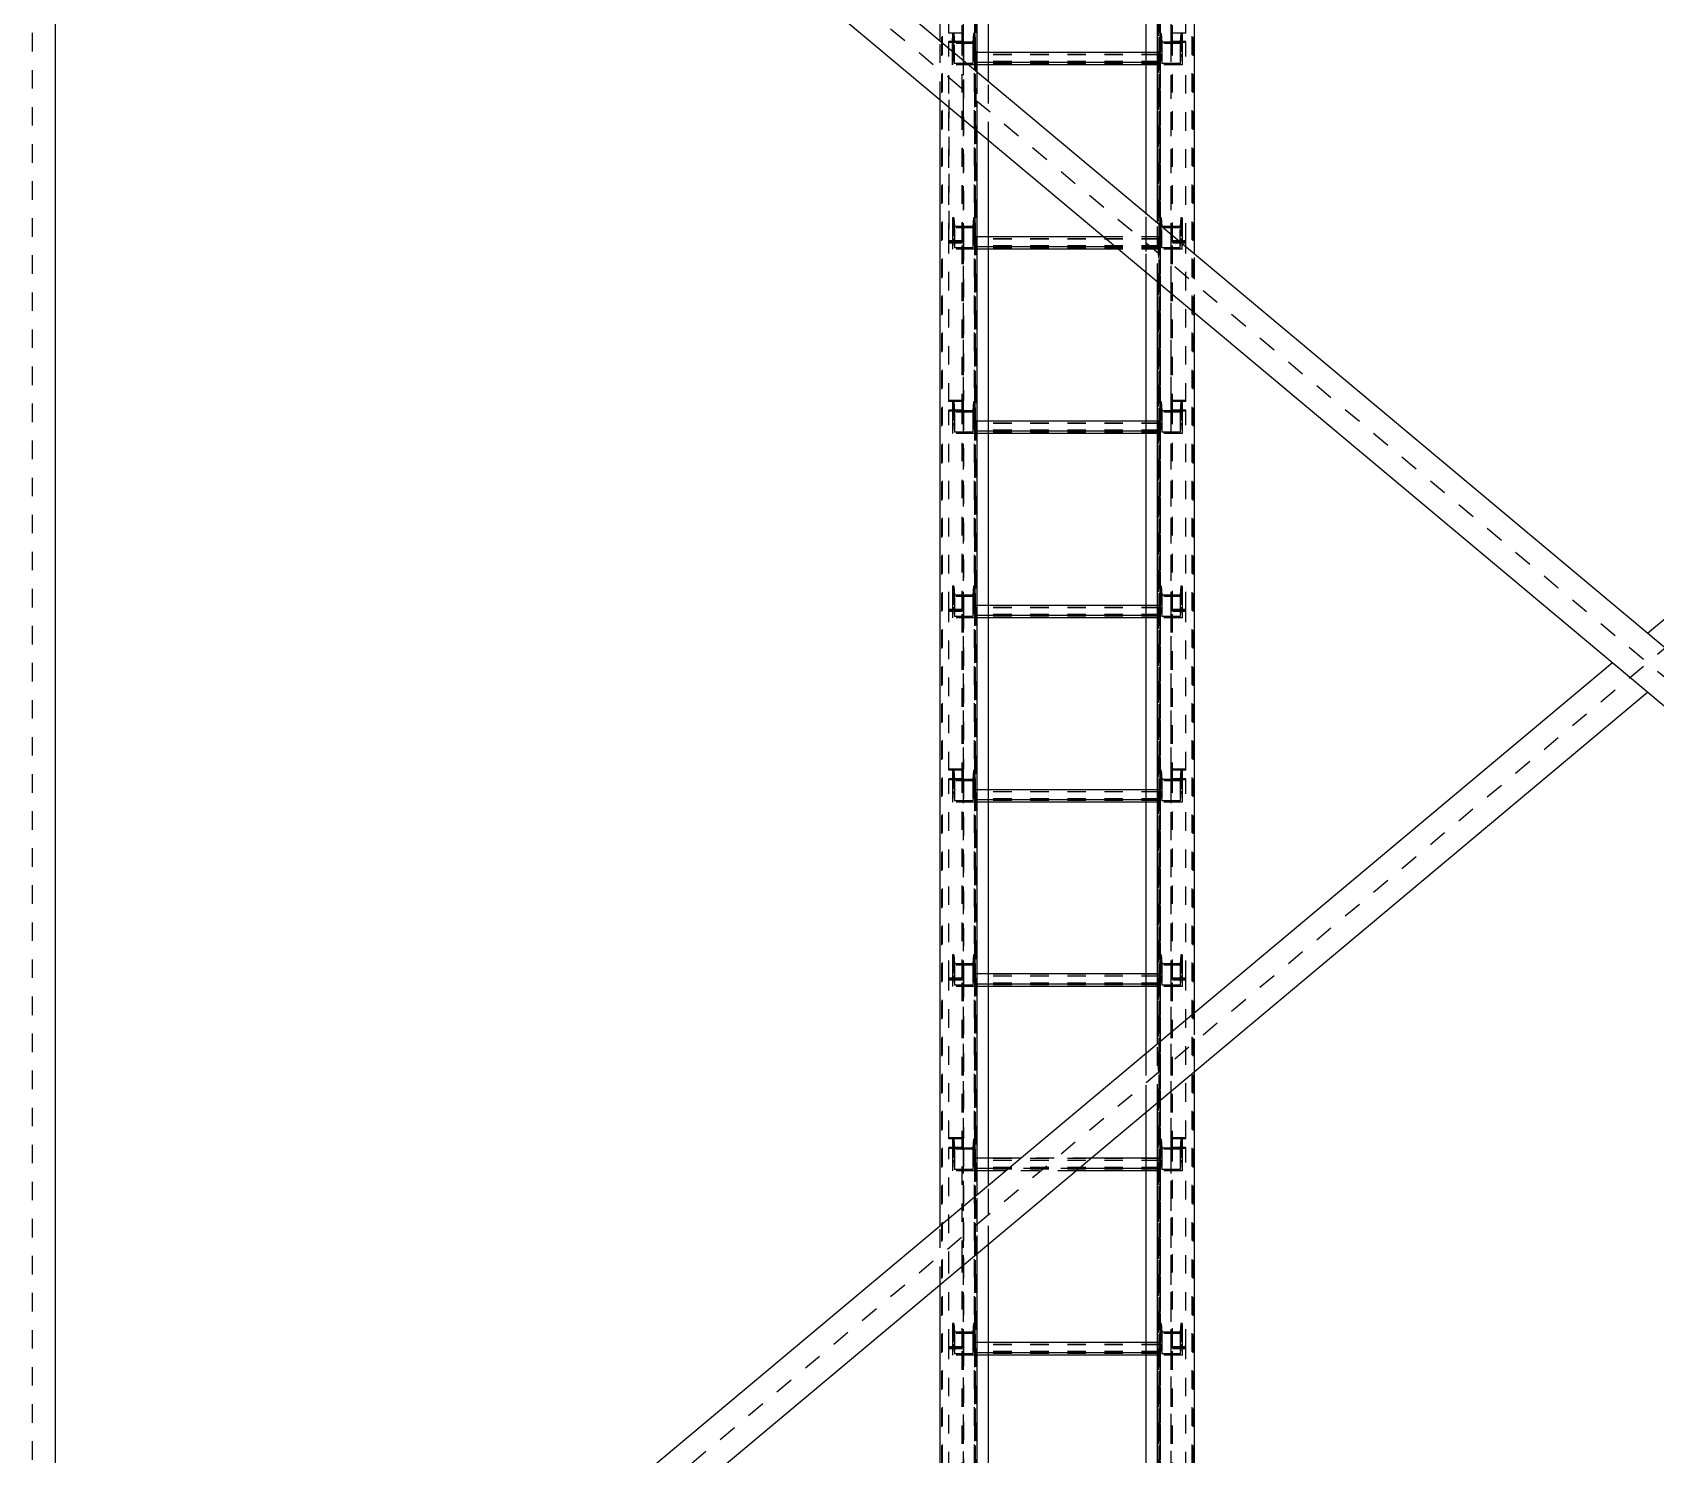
# Model space of a CAD drawing. Header units: millimetres. Extents: x 149919 to 150445, y 136651 to 136866.
# Drawn here: x 150242.78 to 150251.54, y 136795.3 to 136802.98 of the extents above; entities that cross this region are included whole.
import ezdxf

# ---------------------------------------------------------------- set-up
doc = ezdxf.new("R2010")
doc.units = ezdxf.units.MM
doc.header["$LTSCALE"] = 0.25
for name, pattern in [('CENTER', [50.8, 31.75, -6.35, 6.35, -6.35]), ('XKITLINE00', [0]), ('XKITLINE02', [4, 2, -2]), ('XKITLINE03', [6, 3, -1, 1, -1])]:
    doc.linetypes.add(name, pattern=pattern)

# ---------------------------------------------------------------- blocks, each defined once
blk = doc.blocks.new('çatıı')
at = {"color": 1, "linetype": 'XKITLINE03'}
for p, q in [((10599, 14104.66), (10599, 15770.92)), ((10711, 14104.66), (10710.99, 15770.92)), ((10605, 14100.27), (10605, 15740.27)), ((10705, 15740.27), (10705, 14100.27)), ((10599.01, 15255.08), (10599.01, 15147.55)), ((10605.02, 15254.6), (10605.02, 15243.04)), ((10705, 15243.04), (10705, 15254.6)), ((10710.99, 15147.55), (10710.99, 15255.08)), ((10705, 15244.28), (10605.02, 15244.28)), ((10605.02, 15155.13), (10605.02, 15143.57)), ((10705, 15143.57), (10705, 15155.13)), ((10599.01, 15147.55), (10599.01, 15061.93)), ((10705, 15144.81), (10605.02, 15144.81)), ((10710.99, 15061.93), (10710.99, 15147.55)), ((10599.01, 15056.15), (10599.01, 14948.62)), ((10605.02, 15055.67), (10605.02, 15044.11)), ((10705, 15044.11), (10705, 15055.67)), ((10710.99, 14948.62), (10710.99, 15056.15)), ((10705, 15045.35), (10605.02, 15045.35)), ((10605.02, 14956.2), (10605.02, 14944.64)), ((10705, 14944.64), (10705, 14956.2)), ((10599.01, 14948.62), (10599.01, 14863)), ((10710.99, 14863), (10710.99, 14948.62)), ((10705, 14945.88), (10605.02, 14945.88)), ((10599.01, 14857.22), (10599.01, 14749.68)), ((10605.02, 14856.74), (10605.02, 14845.18)), ((10705, 14845.18), (10705, 14856.74)), ((10710.99, 14749.68), (10710.99, 14857.22)), ((10705, 14846.41), (10605.02, 14846.41)), ((10605.02, 14757.27), (10605.02, 14745.71)), ((10705, 14745.71), (10705, 14757.27)), ((10599.01, 14749.68), (10599.01, 14664.07)), ((10705, 14746.95), (10605.02, 14746.95)), ((10710.99, 14664.07), (10710.99, 14749.68)), ((10599.01, 14658.29), (10599.01, 14550.75)), ((10605.02, 14657.8), (10605.02, 14646.24)), ((10705, 14646.24), (10705, 14657.8)), ((10710.99, 14550.75), (10710.99, 14658.29)), ((10705, 14647.48), (10605.02, 14647.48)), ((10605.02, 14558.34), (10605.02, 14546.78)), ((10705, 14546.78), (10705, 14558.34)), ((10599.01, 14550.75), (10599.01, 14465.13)), ((10705, 14548.02), (10605.02, 14548.02)), ((10710.99, 14465.13), (10710.99, 14550.75))]:
    blk.add_line(p, q, dxfattribs=at)
at = {"color": 116, "linetype": 'XKITLINE02', "true_color": 0x136734}
for p, q in [((10587.15, 14108.01), (10587.15, 15752.41)), ((10587.68, 14108.55), (10587.68, 15753.25)), ((10604.92, 14108.55), (10604.92, 15753.25)), ((10605.45, 14108.01), (10605.45, 15752.41)), ((10704.55, 14108.01), (10704.54, 15752.41)), ((10705.08, 14108.55), (10705.07, 15753.25)), ((10722.31, 14108.55), (10722.31, 15753.25)), ((10722.85, 14108.01), (10722.84, 15752.41)), ((10605, 14100.27), (10605, 15742.34)), ((10605.85, 14100.42), (10605.85, 15742.2)), ((10612.5, 14102.25), (10612.5, 15742.25)), ((10704.15, 14100.42), (10704.15, 15742.2)), ((10705, 14100.27), (10705, 15742.34)), ((10606.3, 14153.32), (10606.3, 15706.31)), ((10723.69, 14167.42), (10723.69, 15692.58)), ((10697.5, 14102.34), (10697.5, 15676.38)), ((10704.15, 15668.71), (10704.15, 14100.42)), ((10705, 15669.24), (10705, 14100.27)), ((10591.01, 15260.23), (10591.01, 15346.48)), ((10598.21, 15254.5), (10598.21, 15345.84)), ((10599.01, 15254.5), (10599.01, 15346.48)), ((10710.99, 15254.5), (10710.99, 15346.48)), ((10711.79, 15254.5), (10711.79, 15345.84)), ((10718.99, 15260.23), (10718.99, 15346.48)), ((10586.3, 15224.16), (10586.3, 15255.93)), ((10598.21, 15260.23), (10591.01, 15260.23)), ((10598.21, 15255.6), (10591.01, 15255.6)), ((10591.01, 15147.55), (10591.01, 15255.6)), ((10599.01, 15255.08), (10591.01, 15255.08)), ((10593.7, 15260.07), (10593.02, 15260.07)), ((10593.02, 15260.07), (10593.02, 15254.6)), ((10593.02, 15247.39), (10593.02, 15260.07)), ((10605.02, 15254.6), (10593.02, 15254.6)), ((10593.02, 15243.04), (10593.02, 15254.6)), ((10593.7, 15260.07), (10594.08, 15255.3)), ((10593.7, 15248.51), (10593.7, 15260.07)), ((10603.95, 15255.3), (10594.08, 15255.3)), ((10594.08, 15243.74), (10594.08, 15255.3)), ((10599.01, 15260.29), (10598.21, 15260.29)), ((10598.21, 15148.07), (10598.21, 15260.29)), ((10599.01, 15254.5), (10598.21, 15254.5)), ((10599.01, 15217.53), (10599.01, 15260.29)), ((10604.34, 15260.07), (10603.95, 15255.3)), ((10603.95, 15255.3), (10603.95, 15243.74)), ((10605.02, 15260.07), (10604.34, 15260.07)), ((10604.34, 15260.07), (10604.34, 15248.51)), ((10605.02, 15260.07), (10605.02, 15254.6)), ((10605.02, 15260.07), (10605.02, 15248.51)), ((10605.02, 15254.6), (10605.02, 15243.04)), ((10705, 15260.07), (10705, 15248.51)), ((10705, 15260.07), (10705, 15254.6)), ((10705.68, 15260.07), (10705, 15260.07)), ((10705, 15254.6), (10705, 15243.04)), ((10717, 15254.6), (10705, 15254.6)), ((10705.68, 15260.07), (10705.68, 15248.51)), ((10705.68, 15260.07), (10706.06, 15255.3)), ((10706.06, 15255.3), (10706.06, 15243.74)), ((10715.93, 15255.3), (10706.06, 15255.3)), ((10710.99, 15147.55), (10710.99, 15260.29)), ((10711.79, 15260.29), (10710.99, 15260.29)), ((10718.99, 15255.08), (10710.99, 15255.08)), ((10711.79, 15254.5), (10710.99, 15254.5)), ((10711.79, 15148.07), (10711.79, 15260.29)), ((10718.99, 15260.23), (10711.79, 15260.23)), ((10718.99, 15255.6), (10711.79, 15255.6)), ((10716.32, 15260.07), (10715.93, 15255.3)), ((10715.93, 15255.3), (10715.93, 15243.74)), ((10716.32, 15260.07), (10716.32, 15248.51)), ((10717, 15260.07), (10716.32, 15260.07)), ((10717, 15260.07), (10717, 15248.51)), ((10717, 15260.07), (10717, 15254.6)), ((10717, 15254.6), (10717, 15243.04)), ((10718.99, 15147.55), (10718.99, 15255.6)), ((10593.7, 15248.51), (10593.02, 15248.51)), ((10593.02, 15247.39), (10593.02, 15243.04)), ((10594.08, 15243.74), (10593.7, 15248.51)), ((10604.34, 15248.51), (10603.95, 15243.74)), ((10605.02, 15248.51), (10604.34, 15248.51)), ((10605.02, 15243.04), (10605.02, 15249.75)), ((10612.5, 15249.75), (10605.02, 15249.75)), ((10705, 15249.68), (10605.02, 15249.68)), ((10705, 15248.58), (10605.02, 15248.58)), ((10605.02, 15248.51), (10605.02, 15243.04)), ((10705, 15248.51), (10605.02, 15248.51)), ((10705, 15244.87), (10605.02, 15244.87)), ((10612.5, 15244.28), (10605.02, 15244.28)), ((10705, 15249.75), (10697.5, 15249.75)), ((10705, 15244.28), (10697.5, 15244.28)), ((10705, 15243.04), (10705, 15249.75)), ((10705, 15248.51), (10705, 15243.04)), ((10705.68, 15248.51), (10705, 15248.51)), ((10705.68, 15248.51), (10706.06, 15243.74)), ((10716.32, 15248.51), (10715.93, 15243.74)), ((10717, 15248.51), (10716.32, 15248.51)), ((10717, 15248.51), (10717, 15243.04)), ((10605.02, 15243.04), (10593.02, 15243.04)), ((10603.95, 15243.74), (10594.08, 15243.74)), ((10705, 15243.85), (10605.02, 15243.85)), ((10612.5, 15243.04), (10605.02, 15243.04)), ((10606.3, 15207.41), (10606.3, 15239.19)), ((10705, 15243.04), (10697.5, 15243.04)), ((10717, 15243.04), (10705, 15243.04)), ((10715.93, 15243.74), (10706.06, 15243.74)), ((10612.5, 15202.22), (10612.5, 15234)), ((10591.01, 15224.23), (10591.01, 15148.07)), ((10598.21, 15218.2), (10598.21, 15152.75)), ((10599.01, 15147.55), (10599.01, 15217.53)), ((10593.7, 15160.6), (10593.02, 15160.6)), ((10593.02, 15160.6), (10593.02, 15155.13)), ((10593.02, 15160.6), (10593.02, 15149.04)), ((10593.7, 15160.6), (10594.08, 15155.83)), ((10593.7, 15160.6), (10593.7, 15149.04)), ((10604.34, 15160.6), (10603.95, 15155.83)), ((10605.02, 15160.6), (10604.34, 15160.6)), ((10604.34, 15160.6), (10604.34, 15149.04)), ((10605.02, 15160.6), (10605.02, 15155.13)), ((10605.02, 15160.6), (10605.02, 15149.04)), ((10697.5, 15131.05), (10697.5, 15162.83)), ((10703.69, 15125.86), (10703.69, 15157.64)), ((10705, 15149.04), (10705, 15160.6)), ((10705, 15160.6), (10705, 15156.34)), ((10705.68, 15160.6), (10705, 15160.6)), ((10705.68, 15149.04), (10705.68, 15160.6)), ((10705.68, 15160.6), (10706.06, 15155.83)), ((10716.32, 15160.6), (10715.93, 15155.83)), ((10716.32, 15160.6), (10716.32, 15149.04)), ((10717, 15160.6), (10716.32, 15160.6)), ((10717, 15160.6), (10717, 15149.04)), ((10717, 15160.6), (10717, 15155.13)), ((10598.21, 15148.07), (10591.01, 15148.07)), ((10605.02, 15155.13), (10593.02, 15155.13)), ((10593.02, 15155.13), (10593.02, 15143.57)), ((10593.7, 15149.04), (10593.02, 15149.04)), ((10593.02, 15149.04), (10593.02, 15143.57)), ((10593.7, 15149.04), (10594.08, 15144.27)), ((10603.95, 15155.83), (10594.08, 15155.83)), ((10594.08, 15155.83), (10594.08, 15144.27)), ((10599.01, 15152.75), (10598.21, 15152.75)), ((10603.95, 15155.83), (10603.95, 15144.27)), ((10604.34, 15149.04), (10603.95, 15144.27)), ((10605.02, 15149.04), (10604.34, 15149.04)), ((10605.02, 15155.13), (10605.02, 15143.57)), ((10605.02, 15143.57), (10605.02, 15150.28)), ((10612.5, 15150.28), (10605.02, 15150.28)), ((10705, 15150.21), (10605.02, 15150.21)), ((10705, 15149.11), (10605.02, 15149.11)), ((10605.02, 15149.04), (10605.02, 15143.57)), ((10705, 15149.04), (10605.02, 15149.04)), ((10705, 15150.28), (10674.53, 15150.28)), ((10705, 15143.57), (10705, 15156.34)), ((10717, 15155.13), (10705, 15155.13)), ((10705, 15143.57), (10705, 15150.28)), ((10705, 15143.57), (10705, 15149.04)), ((10705.68, 15149.04), (10705, 15149.04)), ((10706.06, 15144.27), (10705.68, 15149.04)), ((10706.06, 15144.27), (10706.06, 15155.83)), ((10715.93, 15155.83), (10706.06, 15155.83)), ((10711.79, 15152.75), (10710.99, 15152.75)), ((10718.99, 15148.07), (10711.79, 15148.07)), ((10715.93, 15144.27), (10715.93, 15155.83)), ((10715.93, 15144.27), (10716.32, 15149.04)), ((10717, 15149.04), (10716.32, 15149.04)), ((10717, 15155.13), (10717, 15145.3)), ((10717, 15143.57), (10717, 15149.04)), ((10591.01, 15061.3), (10591.01, 15147.55)), ((10599.01, 15147.55), (10591.01, 15147.55)), ((10599.01, 15147.55), (10591.01, 15147.55)), ((10598.21, 15146.91), (10591.01, 15146.91)), ((10605.02, 15143.57), (10593.02, 15143.57)), ((10603.95, 15144.27), (10594.08, 15144.27)), ((10598.21, 15055.57), (10598.21, 15146.91)), ((10599.01, 15141.19), (10598.21, 15141.19)), ((10599.01, 15055.57), (10599.01, 15147.55)), ((10705, 15145.4), (10605.02, 15145.4)), ((10612.5, 15144.81), (10605.02, 15144.81)), ((10705, 15144.38), (10605.02, 15144.38)), ((10612.5, 15143.57), (10605.02, 15143.57)), ((10705, 15144.81), (10681.06, 15144.81)), ((10705, 15143.57), (10682.54, 15143.57)), ((10717, 15143.57), (10705, 15143.57)), ((10715.93, 15144.27), (10706.06, 15144.27)), ((10710.99, 15055.57), (10710.99, 15147.55)), ((10718.99, 15147.55), (10710.99, 15147.55)), ((10718.99, 15147.55), (10710.99, 15147.55)), ((10711.79, 15141.19), (10710.99, 15141.19)), ((10711.79, 15055.57), (10711.79, 15146.91)), ((10718.99, 15146.91), (10711.79, 15146.91)), ((10718.99, 15061.3), (10718.99, 15147.55)), ((10723.69, 15109.11), (10723.69, 15140.89)), ((10599.01, 15061.93), (10591.01, 15061.93)), ((10598.21, 15061.3), (10591.01, 15061.3)), ((10593.7, 15061.14), (10593.02, 15061.14)), ((10593.02, 15061.14), (10593.02, 15055.67)), ((10593.02, 15061.14), (10593.02, 15049.58)), ((10593.7, 15061.14), (10594.08, 15056.36)), ((10593.7, 15061.14), (10593.7, 15049.58)), ((10599.01, 15061.36), (10598.21, 15061.36)), ((10598.21, 14949.14), (10598.21, 15061.36)), ((10599.01, 14948.62), (10599.01, 15061.36)), ((10604.34, 15061.14), (10603.95, 15056.36)), ((10605.02, 15061.14), (10604.34, 15061.14)), ((10604.34, 15061.14), (10604.34, 15049.58)), ((10605.02, 15061.14), (10605.02, 15055.67)), ((10605.02, 15061.14), (10605.02, 15049.58)), ((10705, 15061.14), (10705, 15049.58)), ((10705, 15061.14), (10705, 15055.67)), ((10705.68, 15061.14), (10705, 15061.14)), ((10705.68, 15061.14), (10705.68, 15049.58)), ((10705.68, 15061.14), (10706.06, 15056.36)), ((10718.99, 15061.93), (10710.99, 15061.93)), ((10710.99, 14948.62), (10710.99, 15061.36)), ((10711.79, 15061.36), (10710.99, 15061.36)), ((10711.79, 14949.14), (10711.79, 15061.36)), ((10718.99, 15061.3), (10711.79, 15061.3)), ((10716.32, 15061.14), (10715.93, 15056.36)), ((10716.32, 15061.14), (10716.32, 15049.58)), ((10717, 15061.14), (10716.32, 15061.14)), ((10717, 15061.14), (10717, 15049.58)), ((10717, 15061.14), (10717, 15055.67)), ((10598.21, 15056.67), (10591.01, 15056.67)), ((10591.01, 14948.62), (10591.01, 15056.67)), ((10599.01, 15056.15), (10591.01, 15056.15)), ((10605.02, 15055.67), (10593.02, 15055.67)), ((10593.02, 15055.67), (10593.02, 15044.11)), ((10603.95, 15056.36), (10594.08, 15056.36)), ((10594.08, 15056.36), (10594.08, 15044.8)), ((10599.01, 15055.57), (10598.21, 15055.57)), ((10603.95, 15056.36), (10603.95, 15044.8)), ((10605.02, 15055.67), (10605.02, 15044.11)), ((10705, 15055.67), (10705, 15044.11)), ((10717, 15055.67), (10705, 15055.67)), ((10706.06, 15056.36), (10706.06, 15044.8)), ((10715.93, 15056.36), (10706.06, 15056.36)), ((10718.99, 15056.15), (10710.99, 15056.15)), ((10711.79, 15055.57), (10710.99, 15055.57)), ((10718.99, 15056.67), (10711.79, 15056.67)), ((10715.93, 15056.36), (10715.93, 15044.8)), ((10717, 15055.67), (10717, 15044.11)), ((10718.99, 14948.62), (10718.99, 15056.67)), ((10593.7, 15049.58), (10593.02, 15049.58)), ((10593.02, 15049.58), (10593.02, 15044.11)), ((10605.02, 15044.11), (10593.02, 15044.11)), ((10593.7, 15049.58), (10594.08, 15044.8)), ((10603.95, 15044.8), (10594.08, 15044.8)), ((10604.34, 15049.58), (10603.95, 15044.8)), ((10605.02, 15049.58), (10604.34, 15049.58)), ((10605.02, 15044.11), (10605.02, 15050.82)), ((10612.5, 15050.82), (10605.02, 15050.82)), ((10705, 15050.75), (10605.02, 15050.75)), ((10705, 15049.65), (10605.02, 15049.65)), ((10605.02, 15049.58), (10605.02, 15044.11)), ((10705, 15049.58), (10605.02, 15049.58)), ((10705, 15045.93), (10605.02, 15045.93)), ((10612.5, 15045.35), (10605.02, 15045.35)), ((10705, 15044.91), (10605.02, 15044.91)), ((10612.5, 15044.11), (10605.02, 15044.11)), ((10705, 15050.82), (10697.5, 15050.82)), ((10705, 15045.35), (10697.5, 15045.35)), ((10705, 15044.11), (10697.5, 15044.11)), ((10705, 15044.11), (10705, 15050.82)), ((10705, 15049.58), (10705, 15044.11)), ((10705.68, 15049.58), (10705, 15049.58)), ((10717, 15044.11), (10705, 15044.11)), ((10705.68, 15049.58), (10706.06, 15044.8)), ((10715.93, 15044.8), (10706.06, 15044.8)), ((10716.32, 15049.58), (10715.93, 15044.8)), ((10717, 15049.58), (10716.32, 15049.58)), ((10717, 15049.58), (10717, 15044.11)), ((10593.7, 14961.67), (10593.02, 14961.67)), ((10593.02, 14961.67), (10593.02, 14956.2)), ((10593.02, 14961.67), (10593.02, 14950.11)), ((10605.02, 14956.2), (10593.02, 14956.2)), ((10593.02, 14956.2), (10593.02, 14944.64)), ((10593.7, 14961.67), (10594.08, 14956.9)), ((10593.7, 14961.67), (10593.7, 14950.11)), ((10603.95, 14956.9), (10594.08, 14956.9)), ((10594.08, 14956.9), (10594.08, 14945.34)), ((10604.34, 14961.67), (10603.95, 14956.9)), ((10603.95, 14956.9), (10603.95, 14945.34)), ((10605.02, 14961.67), (10604.34, 14961.67)), ((10604.34, 14961.67), (10604.34, 14950.11)), ((10605.02, 14961.67), (10605.02, 14956.2)), ((10605.02, 14961.67), (10605.02, 14950.11)), ((10605.02, 14956.2), (10605.02, 14944.64)), ((10705, 14961.67), (10705, 14950.11)), ((10705, 14961.67), (10705, 14956.2)), ((10705.68, 14961.67), (10705, 14961.67)), ((10705, 14956.2), (10705, 14944.64)), ((10717, 14956.2), (10705, 14956.2)), ((10705.68, 14961.67), (10705.68, 14950.11)), ((10705.68, 14961.67), (10706.06, 14956.9)), ((10706.06, 14956.9), (10706.06, 14945.34)), ((10715.93, 14956.9), (10706.06, 14956.9)), ((10716.32, 14961.67), (10715.93, 14956.9)), ((10715.93, 14956.9), (10715.93, 14945.34)), ((10716.32, 14961.67), (10716.32, 14950.11)), ((10717, 14961.67), (10716.32, 14961.67)), ((10717, 14961.67), (10717, 14950.11)), ((10717, 14961.67), (10717, 14956.2)), ((10717, 14956.2), (10717, 14944.64)), ((10598.21, 14949.14), (10591.01, 14949.14)), ((10591.01, 14862.36), (10591.01, 14948.62)), ((10599.01, 14948.62), (10591.01, 14948.62)), ((10599.01, 14948.62), (10591.01, 14948.62)), ((10598.21, 14947.98), (10591.01, 14947.98)), ((10593.7, 14950.11), (10593.02, 14950.11)), ((10593.02, 14950.11), (10593.02, 14944.64)), ((10593.7, 14950.11), (10594.08, 14945.34)), ((10599.01, 14953.82), (10598.21, 14953.82)), ((10598.21, 14856.64), (10598.21, 14947.98)), ((10599.01, 14856.64), (10599.01, 14948.62)), ((10604.34, 14950.11), (10603.95, 14945.34)), ((10605.02, 14950.11), (10604.34, 14950.11)), ((10605.02, 14944.64), (10605.02, 14951.35)), ((10612.5, 14951.35), (10605.02, 14951.35)), ((10705, 14951.28), (10605.02, 14951.28)), ((10705, 14950.18), (10605.02, 14950.18)), ((10605.02, 14950.11), (10605.02, 14944.64)), ((10705, 14950.11), (10605.02, 14950.11)), ((10705, 14946.47), (10605.02, 14946.47)), ((10705, 14951.35), (10697.5, 14951.35)), ((10705, 14944.64), (10705, 14951.35)), ((10705, 14950.11), (10705, 14944.64)), ((10705.68, 14950.11), (10705, 14950.11)), ((10705.68, 14950.11), (10706.06, 14945.34)), ((10711.79, 14953.82), (10710.99, 14953.82)), ((10718.99, 14948.62), (10710.99, 14948.62)), ((10710.99, 14856.64), (10710.99, 14948.62)), ((10718.99, 14948.62), (10710.99, 14948.62)), ((10718.99, 14949.14), (10711.79, 14949.14)), ((10711.79, 14856.64), (10711.79, 14947.98)), ((10718.99, 14947.98), (10711.79, 14947.98)), ((10716.32, 14950.11), (10715.93, 14945.34)), ((10717, 14950.11), (10716.32, 14950.11)), ((10717, 14950.11), (10717, 14944.64)), ((10718.99, 14862.36), (10718.99, 14948.62)), ((10605.02, 14944.64), (10593.02, 14944.64)), ((10603.95, 14945.34), (10594.08, 14945.34)), ((10599.01, 14942.26), (10598.21, 14942.26)), ((10612.5, 14945.88), (10605.02, 14945.88)), ((10705, 14945.45), (10605.02, 14945.45)), ((10612.5, 14944.64), (10605.02, 14944.64)), ((10705, 14945.88), (10697.5, 14945.88)), ((10705, 14944.64), (10697.5, 14944.64)), ((10717, 14944.64), (10705, 14944.64)), ((10715.93, 14945.34), (10706.06, 14945.34)), ((10711.79, 14942.26), (10710.99, 14942.26)), ((10599.01, 14863), (10591.01, 14863)), ((10598.21, 14862.36), (10591.01, 14862.36)), ((10593.7, 14862.21), (10593.02, 14862.21)), ((10593.02, 14862.21), (10593.02, 14856.74)), ((10593.02, 14862.21), (10593.02, 14850.65)), ((10593.7, 14862.21), (10594.08, 14857.43)), ((10593.7, 14862.21), (10593.7, 14850.65)), ((10599.01, 14862.42), (10598.21, 14862.42)), ((10598.21, 14750.2), (10598.21, 14862.42)), ((10599.01, 14749.68), (10599.01, 14862.42)), ((10604.34, 14862.21), (10603.95, 14857.43)), ((10605.02, 14862.21), (10604.34, 14862.21)), ((10604.34, 14862.21), (10604.34, 14850.65)), ((10605.02, 14862.21), (10605.02, 14856.74)), ((10605.02, 14862.21), (10605.02, 14850.65)), ((10705, 14862.21), (10705, 14850.65)), ((10705, 14862.21), (10705, 14856.74)), ((10705.68, 14862.21), (10705, 14862.21)), ((10705.68, 14862.21), (10705.68, 14850.65)), ((10705.68, 14862.21), (10706.06, 14857.43)), ((10718.99, 14863), (10710.99, 14863)), ((10710.99, 14749.68), (10710.99, 14862.42)), ((10711.79, 14862.42), (10710.99, 14862.42)), ((10711.79, 14750.2), (10711.79, 14862.42)), ((10718.99, 14862.36), (10711.79, 14862.36)), ((10716.32, 14862.21), (10715.93, 14857.43)), ((10716.32, 14862.21), (10716.32, 14850.65)), ((10717, 14862.21), (10716.32, 14862.21)), ((10717, 14862.21), (10717, 14850.65)), ((10717, 14862.21), (10717, 14856.74)), ((10598.21, 14857.74), (10591.01, 14857.74)), ((10591.01, 14749.68), (10591.01, 14857.74)), ((10599.01, 14857.22), (10591.01, 14857.22)), ((10605.02, 14856.74), (10593.02, 14856.74)), ((10593.02, 14856.74), (10593.02, 14845.18)), ((10593.7, 14850.65), (10593.02, 14850.65)), ((10593.02, 14850.65), (10593.02, 14845.18)), ((10593.7, 14850.65), (10594.08, 14845.87)), ((10603.95, 14857.43), (10594.08, 14857.43)), ((10594.08, 14857.43), (10594.08, 14845.87)), ((10599.01, 14856.64), (10598.21, 14856.64)), ((10603.95, 14857.43), (10603.95, 14845.87)), ((10604.34, 14850.65), (10603.95, 14845.87)), ((10605.02, 14850.65), (10604.34, 14850.65)), ((10605.02, 14856.74), (10605.02, 14845.18)), ((10605.02, 14845.18), (10605.02, 14851.88)), ((10612.5, 14851.88), (10605.02, 14851.88)), ((10705, 14851.81), (10605.02, 14851.81)), ((10705, 14850.72), (10605.02, 14850.72)), ((10605.02, 14850.65), (10605.02, 14845.18)), ((10705, 14850.65), (10605.02, 14850.65)), ((10705, 14851.88), (10697.5, 14851.88)), ((10705, 14856.74), (10705, 14845.18)), ((10717, 14856.74), (10705, 14856.74)), ((10705, 14845.18), (10705, 14851.88)), ((10705, 14850.65), (10705, 14845.18)), ((10705.68, 14850.65), (10705, 14850.65)), ((10705.68, 14850.65), (10706.06, 14845.87)), ((10706.06, 14857.43), (10706.06, 14845.87)), ((10715.93, 14857.43), (10706.06, 14857.43)), ((10718.99, 14857.22), (10710.99, 14857.22)), ((10711.79, 14856.64), (10710.99, 14856.64)), ((10718.99, 14857.74), (10711.79, 14857.74)), ((10715.93, 14857.43), (10715.93, 14845.87)), ((10716.32, 14850.65), (10715.93, 14845.87)), ((10717, 14850.65), (10716.32, 14850.65)), ((10717, 14856.74), (10717, 14845.18)), ((10717, 14850.65), (10717, 14845.18)), ((10718.99, 14749.68), (10718.99, 14857.74)), ((10605.02, 14845.18), (10593.02, 14845.18)), ((10603.95, 14845.87), (10594.08, 14845.87)), ((10705, 14847), (10605.02, 14847)), ((10612.5, 14846.41), (10605.02, 14846.41)), ((10705, 14845.98), (10605.02, 14845.98)), ((10612.5, 14845.18), (10605.02, 14845.18)), ((10705, 14846.41), (10697.5, 14846.41)), ((10705, 14845.18), (10697.5, 14845.18)), ((10717, 14845.18), (10705, 14845.18)), ((10715.93, 14845.87), (10706.06, 14845.87)), ((10593.7, 14762.74), (10593.02, 14762.74)), ((10593.02, 14762.74), (10593.02, 14757.27)), ((10593.02, 14762.74), (10593.02, 14751.18)), ((10593.7, 14762.74), (10594.08, 14757.97)), ((10593.7, 14762.74), (10593.7, 14751.18)), ((10604.34, 14762.74), (10603.95, 14757.97)), ((10605.02, 14762.74), (10604.34, 14762.74)), ((10604.34, 14762.74), (10604.34, 14751.18)), ((10605.02, 14762.74), (10605.02, 14757.27)), ((10605.02, 14762.74), (10605.02, 14751.18)), ((10705, 14762.74), (10705, 14751.18)), ((10705, 14762.74), (10705, 14757.27)), ((10705.68, 14762.74), (10705, 14762.74)), ((10705.68, 14762.74), (10705.68, 14751.18)), ((10705.68, 14762.74), (10706.06, 14757.97)), ((10716.32, 14762.74), (10715.93, 14757.97)), ((10716.32, 14762.74), (10716.32, 14751.18)), ((10717, 14762.74), (10716.32, 14762.74)), ((10717, 14762.74), (10717, 14751.18)), ((10717, 14762.74), (10717, 14757.27)), ((10605.02, 14757.27), (10593.02, 14757.27)), ((10593.02, 14757.27), (10593.02, 14745.71)), ((10603.95, 14757.97), (10594.08, 14757.97)), ((10594.08, 14757.97), (10594.08, 14746.41)), ((10599.01, 14754.89), (10598.21, 14754.89)), ((10603.95, 14757.97), (10603.95, 14746.41)), ((10605.02, 14757.27), (10605.02, 14745.71)), ((10705, 14757.27), (10705, 14745.71)), ((10717, 14757.27), (10705, 14757.27)), ((10706.06, 14757.97), (10706.06, 14746.41)), ((10715.93, 14757.97), (10706.06, 14757.97)), ((10711.79, 14754.89), (10710.99, 14754.89)), ((10715.93, 14757.97), (10715.93, 14746.41)), ((10717, 14757.27), (10717, 14745.71)), ((10598.21, 14750.2), (10591.01, 14750.2)), ((10599.01, 14749.68), (10591.01, 14749.68)), ((10591.01, 14663.43), (10591.01, 14749.68)), ((10599.01, 14749.68), (10591.01, 14749.68)), ((10598.21, 14749.05), (10591.01, 14749.05)), ((10593.7, 14751.18), (10593.02, 14751.18)), ((10593.02, 14751.18), (10593.02, 14745.71)), ((10605.02, 14745.71), (10593.02, 14745.71)), ((10593.7, 14751.18), (10594.08, 14746.41)), ((10603.95, 14746.41), (10594.08, 14746.41)), ((10598.21, 14657.71), (10598.21, 14749.05)), ((10599.01, 14657.71), (10599.01, 14749.68)), ((10604.34, 14751.18), (10603.95, 14746.41)), ((10605.02, 14751.18), (10604.34, 14751.18)), ((10605.02, 14745.71), (10605.02, 14752.42)), ((10612.5, 14752.42), (10605.02, 14752.42)), ((10705, 14752.35), (10605.02, 14752.35)), ((10705, 14751.25), (10605.02, 14751.25)), ((10605.02, 14751.18), (10605.02, 14745.71)), ((10705, 14751.18), (10605.02, 14751.18)), ((10705, 14747.53), (10605.02, 14747.53)), ((10612.5, 14746.95), (10605.02, 14746.95)), ((10705, 14746.52), (10605.02, 14746.52)), ((10612.5, 14745.71), (10605.02, 14745.71)), ((10705, 14752.42), (10697.5, 14752.42)), ((10705, 14746.95), (10697.5, 14746.95)), ((10705, 14745.71), (10697.5, 14745.71)), ((10705, 14745.71), (10705, 14752.42)), ((10705, 14751.18), (10705, 14745.71)), ((10705.68, 14751.18), (10705, 14751.18)), ((10717, 14745.71), (10705, 14745.71)), ((10705.68, 14751.18), (10706.06, 14746.41)), ((10715.93, 14746.41), (10706.06, 14746.41)), ((10710.99, 14657.71), (10710.99, 14749.68)), ((10718.99, 14749.68), (10710.99, 14749.68)), ((10718.99, 14749.68), (10710.99, 14749.68)), ((10718.99, 14750.2), (10711.79, 14750.2)), ((10711.79, 14657.71), (10711.79, 14749.05)), ((10718.99, 14749.05), (10711.79, 14749.05)), ((10716.32, 14751.18), (10715.93, 14746.41)), ((10717, 14751.18), (10716.32, 14751.18)), ((10717, 14751.18), (10717, 14745.71)), ((10718.99, 14663.43), (10718.99, 14749.68)), ((10599.01, 14743.32), (10598.21, 14743.32)), ((10711.79, 14743.32), (10710.99, 14743.32)), ((10723.69, 14699.66), (10723.69, 14731.44)), ((10703.69, 14682.91), (10703.69, 14714.69)), ((10697.5, 14677.72), (10697.5, 14709.5)), ((10599.01, 14664.07), (10591.01, 14664.07)), ((10598.21, 14663.43), (10591.01, 14663.43)), ((10598.21, 14658.81), (10591.01, 14658.81)), ((10591.01, 14592.57), (10591.01, 14658.81)), ((10599.01, 14658.29), (10591.01, 14658.29)), ((10593.7, 14663.27), (10593.02, 14663.27)), ((10593.02, 14663.27), (10593.02, 14657.8)), ((10593.02, 14663.27), (10593.02, 14651.71)), ((10605.02, 14657.8), (10593.02, 14657.8)), ((10593.02, 14657.8), (10593.02, 14646.24)), ((10593.7, 14663.27), (10594.08, 14658.5)), ((10593.7, 14663.27), (10593.7, 14651.71)), ((10603.95, 14658.5), (10594.08, 14658.5)), ((10594.08, 14658.5), (10594.08, 14646.94)), ((10599.01, 14663.49), (10598.21, 14663.49)), ((10598.21, 14598.6), (10598.21, 14663.49)), ((10599.01, 14657.71), (10598.21, 14657.71)), ((10599.01, 14550.75), (10599.01, 14663.49)), ((10604.34, 14663.27), (10603.95, 14658.5)), ((10603.95, 14658.5), (10603.95, 14646.94)), ((10605.02, 14663.27), (10604.34, 14663.27)), ((10604.34, 14663.27), (10604.34, 14651.71)), ((10605.02, 14663.27), (10605.02, 14657.8)), ((10605.02, 14663.27), (10605.02, 14651.71)), ((10605.02, 14657.8), (10605.02, 14646.24)), ((10705, 14663.27), (10705, 14651.71)), ((10705, 14663.27), (10705, 14657.8)), ((10705.68, 14663.27), (10705, 14663.27)), ((10705, 14657.8), (10705, 14646.24)), ((10717, 14657.8), (10705, 14657.8)), ((10705.68, 14663.27), (10705.68, 14651.71)), ((10705.68, 14663.27), (10706.06, 14658.5)), ((10706.06, 14658.5), (10706.06, 14646.94)), ((10715.93, 14658.5), (10706.06, 14658.5)), ((10718.99, 14664.07), (10710.99, 14664.07)), ((10710.99, 14550.75), (10710.99, 14663.49)), ((10711.79, 14663.49), (10710.99, 14663.49)), ((10718.99, 14658.29), (10710.99, 14658.29)), ((10711.79, 14657.71), (10710.99, 14657.71)), ((10711.79, 14551.27), (10711.79, 14663.49)), ((10718.99, 14663.43), (10711.79, 14663.43)), ((10718.99, 14658.81), (10711.79, 14658.81)), ((10716.32, 14663.27), (10715.93, 14658.5)), ((10715.93, 14658.5), (10715.93, 14646.94)), ((10716.32, 14663.27), (10716.32, 14651.71)), ((10717, 14663.27), (10716.32, 14663.27)), ((10717, 14663.27), (10717, 14651.71)), ((10717, 14663.27), (10717, 14657.8)), ((10717, 14657.8), (10717, 14646.24)), ((10718.99, 14550.75), (10718.99, 14658.81)), ((10593.7, 14651.71), (10593.02, 14651.71)), ((10593.02, 14651.71), (10593.02, 14646.24)), ((10593.7, 14651.71), (10594.08, 14646.94)), ((10604.34, 14651.71), (10603.95, 14646.94)), ((10605.02, 14651.71), (10604.34, 14651.71)), ((10605.02, 14646.24), (10605.02, 14652.95)), ((10612.5, 14652.95), (10605.02, 14652.95)), ((10705, 14652.88), (10605.02, 14652.88)), ((10705, 14651.78), (10605.02, 14651.78)), ((10705, 14651.71), (10605.02, 14651.71)), ((10605.02, 14651.71), (10605.02, 14646.24)), ((10667.91, 14652.95), (10629.96, 14652.95)), ((10705, 14652.95), (10697.5, 14652.95)), ((10705, 14646.24), (10705, 14652.95)), ((10705, 14651.71), (10705, 14646.24)), ((10705.68, 14651.71), (10705, 14651.71)), ((10705.68, 14651.71), (10706.06, 14646.94)), ((10716.32, 14651.71), (10715.93, 14646.94)), ((10717, 14651.71), (10716.32, 14651.71)), ((10717, 14651.71), (10717, 14646.24)), ((10605.02, 14646.24), (10593.02, 14646.24)), ((10603.95, 14646.94), (10594.08, 14646.94)), ((10705, 14648.07), (10605.02, 14648.07)), ((10612.5, 14647.48), (10605.02, 14647.48)), ((10705, 14647.05), (10605.02, 14647.05)), ((10612.5, 14646.24), (10605.02, 14646.24)), ((10659.9, 14646.24), (10621.95, 14646.24)), ((10661.38, 14647.48), (10623.43, 14647.48)), ((10705, 14647.48), (10697.5, 14647.48)), ((10705, 14646.24), (10697.5, 14646.24)), ((10717, 14646.24), (10705, 14646.24)), ((10715.93, 14646.94), (10706.06, 14646.94)), ((10606.3, 14601.36), (10606.3, 14633.14)), ((10612.5, 14606.55), (10612.5, 14638.33)), ((10586.3, 14584.62), (10586.3, 14616.39)), ((10598.21, 14551.27), (10598.21, 14598.6)), ((10599.01, 14599.27), (10599.01, 14550.75)), ((10591.01, 14550.75), (10591.01, 14592.57)), ((10593.7, 14563.81), (10593.02, 14563.81)), ((10593.02, 14563.81), (10593.02, 14558.34)), ((10593.02, 14563.81), (10593.02, 14552.25)), ((10593.7, 14563.81), (10594.08, 14559.03)), ((10593.7, 14563.81), (10593.7, 14552.25)), ((10604.34, 14563.81), (10603.95, 14559.03)), ((10605.02, 14563.81), (10604.34, 14563.81)), ((10604.34, 14563.81), (10604.34, 14552.25)), ((10605.02, 14563.81), (10605.02, 14558.34)), ((10605.02, 14563.81), (10605.02, 14552.25)), ((10705, 14563.81), (10705, 14552.25)), ((10705, 14563.81), (10705, 14558.34)), ((10705.68, 14563.81), (10705, 14563.81)), ((10705.68, 14563.81), (10705.68, 14552.25)), ((10705.68, 14563.81), (10706.06, 14559.03)), ((10716.32, 14563.81), (10715.93, 14559.03)), ((10716.32, 14563.81), (10716.32, 14552.25)), ((10717, 14563.81), (10716.32, 14563.81)), ((10717, 14563.81), (10717, 14552.25)), ((10717, 14563.81), (10717, 14558.34)), ((10605.02, 14558.34), (10593.02, 14558.34)), ((10593.02, 14558.34), (10593.02, 14546.78)), ((10593.7, 14552.25), (10593.02, 14552.25)), ((10593.02, 14552.25), (10593.02, 14546.78)), ((10593.7, 14552.25), (10594.08, 14547.47)), ((10603.95, 14559.03), (10594.08, 14559.03)), ((10594.08, 14559.03), (10594.08, 14547.47)), ((10599.01, 14555.96), (10598.21, 14555.96)), ((10603.95, 14559.03), (10603.95, 14547.47)), ((10604.34, 14552.25), (10603.95, 14547.47)), ((10605.02, 14552.25), (10604.34, 14552.25)), ((10605.02, 14558.34), (10605.02, 14546.78)), ((10605.02, 14546.78), (10605.02, 14553.49)), ((10612.5, 14553.49), (10605.02, 14553.49)), ((10705, 14553.42), (10605.02, 14553.42)), ((10705, 14552.32), (10605.02, 14552.32)), ((10605.02, 14552.25), (10605.02, 14546.78)), ((10705, 14552.25), (10605.02, 14552.25)), ((10705, 14553.49), (10697.5, 14553.49)), ((10705, 14558.34), (10705, 14546.78)), ((10717, 14558.34), (10705, 14558.34)), ((10705, 14546.78), (10705, 14553.49)), ((10705, 14552.25), (10705, 14546.78)), ((10705.68, 14552.25), (10705, 14552.25)), ((10705.68, 14552.25), (10706.06, 14547.47)), ((10706.06, 14559.03), (10706.06, 14547.47)), ((10715.93, 14559.03), (10706.06, 14559.03)), ((10711.79, 14555.96), (10710.99, 14555.96)), ((10715.93, 14559.03), (10715.93, 14547.47)), ((10716.32, 14552.25), (10715.93, 14547.47)), ((10717, 14552.25), (10716.32, 14552.25)), ((10717, 14558.34), (10717, 14546.78)), ((10717, 14552.25), (10717, 14546.78)), ((10598.21, 14551.27), (10591.01, 14551.27)), ((10599.01, 14550.75), (10591.01, 14550.75)), ((10591.01, 14464.5), (10591.01, 14550.75)), ((10599.01, 14550.75), (10591.01, 14550.75)), ((10598.21, 14550.12), (10591.01, 14550.12)), ((10605.02, 14546.78), (10593.02, 14546.78)), ((10603.95, 14547.47), (10594.08, 14547.47)), ((10598.21, 14458.78), (10598.21, 14550.12)), ((10599.01, 14544.39), (10598.21, 14544.39)), ((10599.01, 14458.78), (10599.01, 14550.75)), ((10705, 14548.6), (10605.02, 14548.6)), ((10612.5, 14548.02), (10605.02, 14548.02)), ((10705, 14547.58), (10605.02, 14547.58)), ((10612.5, 14546.78), (10605.02, 14546.78)), ((10705, 14548.02), (10697.5, 14548.02)), ((10705, 14546.78), (10697.5, 14546.78)), ((10717, 14546.78), (10705, 14546.78)), ((10715.93, 14547.47), (10706.06, 14547.47)), ((10710.99, 14458.78), (10710.99, 14550.75)), ((10718.99, 14550.75), (10710.99, 14550.75)), ((10718.99, 14550.75), (10710.99, 14550.75)), ((10711.79, 14544.39), (10710.99, 14544.39)), ((10718.99, 14551.27), (10711.79, 14551.27)), ((10711.79, 14458.78), (10711.79, 14550.12)), ((10718.99, 14550.12), (10711.79, 14550.12)), ((10718.99, 14464.5), (10718.99, 14550.75))]:
    blk.add_line(p, q, dxfattribs=at)
at = {"color": 8, "linetype": 'CENTER'}
for p, q in [((11840, 15650.27), (10096.38, 14190.28)), ((11840, 14190.27), (10096.38, 15650.27)), ((10096.38, 14190.27), (10096.38, 15650.27))]:
    blk.add_line(p, q, dxfattribs=at)
at = {"color": 8, "linetype": 'XKITLINE00'}
for p, q in [((11763.8, 14269.97), (10139.58, 15629.99)), ((11763.8, 14238.19), (10108.23, 15624.47)), ((10108.56, 15624.19), (10108.56, 14216.36)), ((11763.8, 15602.36), (10968.19, 14936.16)), ((10949.21, 14920.27), (10108.22, 14216.08)), ((10968.19, 14904.39), (10139.6, 14210.57))]:
    blk.add_line(p, q, dxfattribs=at)
at = {"color": 7, "linetype": 'XKITLINE00'}
for p, q in [((10586.3, 15255.93), (10586.3, 15629.97)), ((10606.3, 15239.19), (10606.3, 15629.97)), ((10612.5, 15234), (10612.5, 15629.97)), ((10697.5, 15162.83), (10697.5, 15629.97)), ((10703.69, 15157.64), (10703.69, 15629.97)), ((10723.69, 15140.89), (10723.69, 15629.97)), ((10697.5, 15249.75), (10612.5, 15249.75)), ((10697.5, 15244.28), (10612.5, 15244.28)), ((10697.5, 15243.04), (10612.5, 15243.04)), ((10586.3, 14616.39), (10586.3, 15224.16)), ((10606.3, 14633.14), (10606.3, 15207.41)), ((10612.5, 14638.33), (10612.5, 15202.22)), ((10674.53, 15150.28), (10612.5, 15150.28)), ((10681.06, 15144.81), (10612.5, 15144.81)), ((10682.54, 15143.57), (10612.5, 15143.57)), ((10697.5, 14709.5), (10697.5, 15131.05)), ((10703.69, 14714.69), (10703.69, 15125.86)), ((10723.69, 14731.44), (10723.69, 15109.11)), ((10697.5, 15050.82), (10612.5, 15050.82)), ((10697.5, 15045.35), (10612.5, 15045.35)), ((10697.5, 15044.11), (10612.5, 15044.11)), ((10697.5, 14951.35), (10612.5, 14951.35)), ((10697.5, 14945.88), (10612.5, 14945.88)), ((10697.5, 14944.64), (10612.5, 14944.64)), ((10697.5, 14851.88), (10612.5, 14851.88)), ((10697.5, 14846.41), (10612.5, 14846.41)), ((10697.5, 14845.18), (10612.5, 14845.18)), ((10697.5, 14752.42), (10612.5, 14752.42)), ((10697.5, 14746.95), (10612.5, 14746.95)), ((10697.5, 14745.71), (10612.5, 14745.71)), ((10723.69, 14210.57), (10723.69, 14699.66)), ((10697.5, 14210.57), (10697.5, 14677.72)), ((10703.69, 14210.57), (10703.69, 14682.91)), ((10629.96, 14652.95), (10612.5, 14652.95)), ((10697.5, 14652.95), (10667.91, 14652.95)), ((10623.43, 14647.48), (10612.5, 14647.48)), ((10621.95, 14646.24), (10612.5, 14646.24)), ((10697.5, 14646.24), (10659.9, 14646.24)), ((10697.5, 14647.48), (10661.38, 14647.48)), ((10612.5, 14210.57), (10612.5, 14606.55)), ((10606.3, 14210.57), (10606.3, 14601.36)), ((10586.3, 14210.57), (10586.3, 14584.62)), ((10697.5, 14553.49), (10612.5, 14553.49)), ((10697.5, 14548.02), (10612.5, 14548.02)), ((10697.5, 14546.78), (10612.5, 14546.78))]:
    blk.add_line(p, q, dxfattribs=at)
at = {"color": 1, "linetype": 'XKITLINE00'}
for centre in [(10599.01, 15255.08), (10605.02, 15254.6), (10705, 15254.6), (10710.99, 15255.08), (10605.02, 15244.28), (10705, 15244.28), (10605.02, 15243.04), (10705, 15243.04), (10599.01, 15147.55), (10599.01, 15147.55), (10605.02, 15155.13), (10705, 15155.13), (10710.99, 15147.55), (10710.99, 15147.55), (10605.02, 15144.81), (10605.02, 15143.57), (10705, 15144.81), (10705, 15143.57), (10599.01, 15061.93), (10710.99, 15061.93), (10599.01, 15056.15), (10605.02, 15055.67), (10705, 15055.67), (10710.99, 15056.15), (10605.02, 15045.35), (10605.02, 15044.11), (10705, 15045.35), (10705, 15044.11), (10605.02, 14956.2), (10705, 14956.2), (10599.01, 14948.62), (10599.01, 14948.62), (10710.99, 14948.62), (10710.99, 14948.62), (10605.02, 14945.88), (10605.02, 14944.64), (10705, 14945.88), (10705, 14944.64), (10599.01, 14863), (10710.99, 14863), (10599.01, 14857.22), (10605.02, 14856.74), (10705, 14856.74), (10710.99, 14857.22), (10605.02, 14846.41), (10605.02, 14845.18), (10705, 14846.41), (10705, 14845.18), (10605.02, 14757.27), (10705, 14757.27), (10599.01, 14749.68), (10599.01, 14749.68), (10605.02, 14746.95), (10605.02, 14745.71), (10705, 14746.95), (10705, 14745.71), (10710.99, 14749.68), (10710.99, 14749.68), (10599.01, 14664.07), (10599.01, 14658.29), (10605.02, 14657.8), (10705, 14657.8), (10710.99, 14664.07), (10710.99, 14658.29), (10605.02, 14647.48), (10605.02, 14646.24), (10705, 14647.48), (10705, 14646.24), (10605.02, 14558.34), (10705, 14558.34), (10599.01, 14550.75), (10599.01, 14550.75), (10605.02, 14548.02), (10605.02, 14546.78), (10705, 14548.02), (10705, 14546.78), (10710.99, 14550.75), (10710.99, 14550.75)]:
    blk.add_circle(centre, 0.05, dxfattribs=at)

msp = doc.modelspace()

# ---------------------------------------------------------------- block references
at = {"xscale": 0.009999943142843078, "yscale": 0.009999943142843078, "zscale": 0.009999943142843078}
msp.add_blockref('çatıı', (150141.8141, 136650.3731), dxfattribs=at)

doc.saveas('drawing.dxf')
